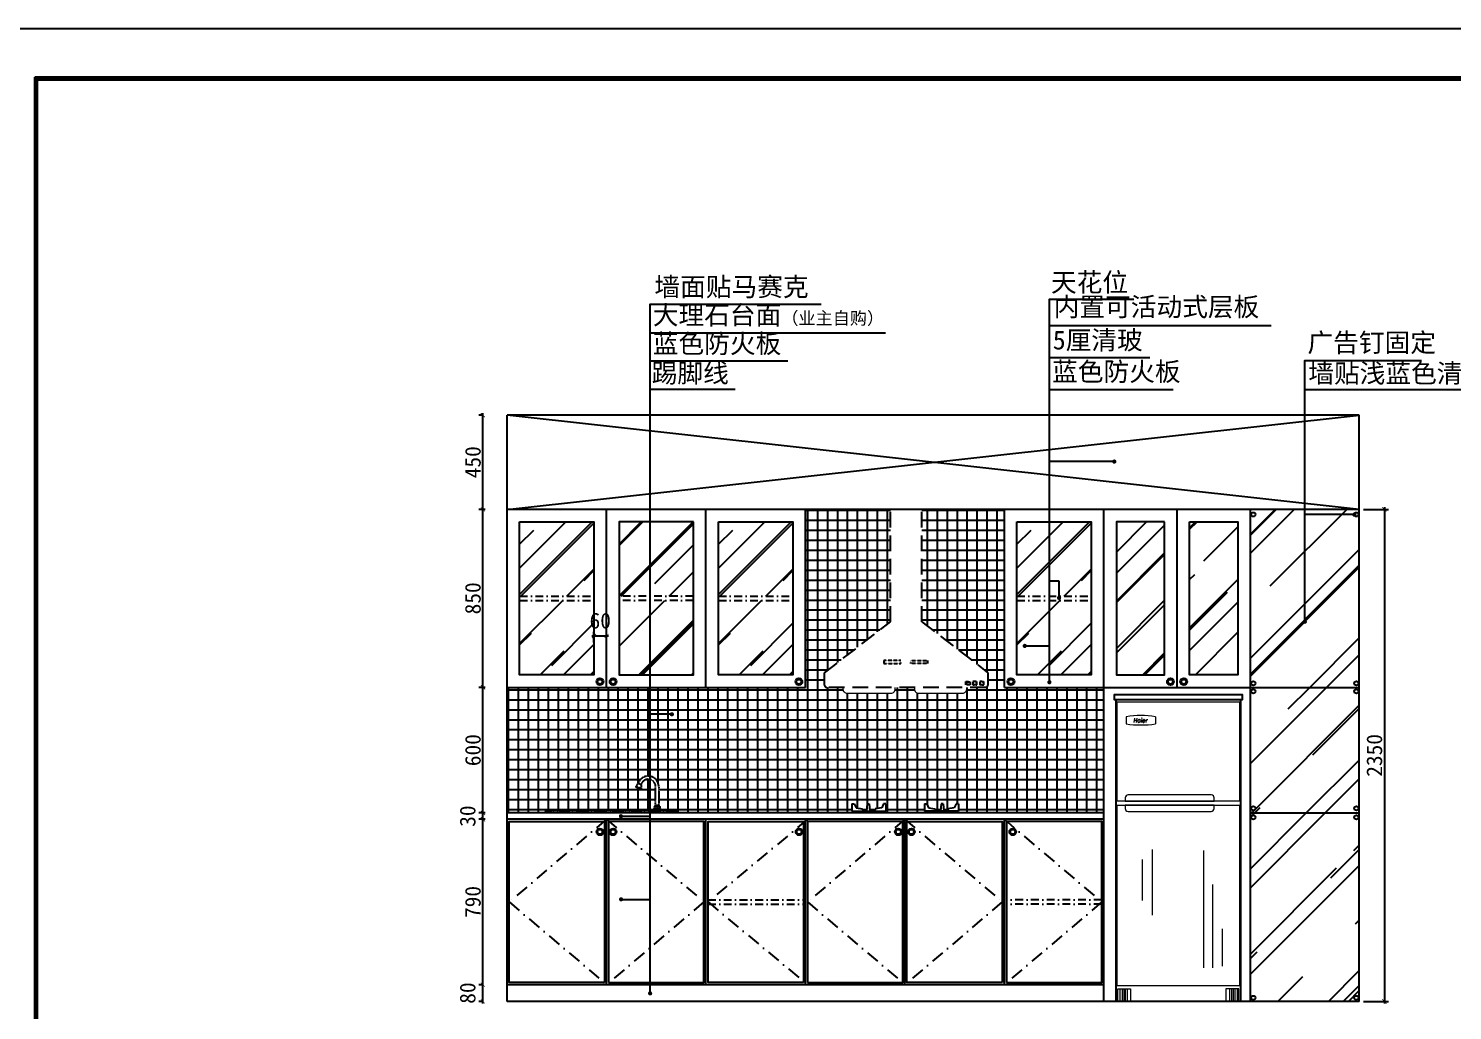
# Model space of a CAD drawing. Header units: millimetres. Extents: x 71641 to 191108, y -23091 to 29972.
# Drawn here: x 167417 to 174218, y -5828 to -1139 of the extents above; entities that cross this region are included whole.
import ezdxf

# ---------------------------------------------------------------- set-up
doc = ezdxf.new("R2010")
doc.units = ezdxf.units.MM
for name, pattern in [('DASHDOT2', [0.5, 0.25, -0.125, 0, -0.125]), ('DASHED2', [0.375, 0.25, -0.125]), ('DASHEDX2', [1.5, 1, -0.5])]:
    doc.linetypes.add(name, pattern=pattern)
for name, color, linetype in [('00', 1, 'Continuous'), ('10', 2, 'Continuous'), ('3', 5, 'Continuous'), ('JIA', 4, 'Continuous')]:
    doc.layers.add(name, color=color, linetype=linetype)
doc.layers.add('4', color=4, linetype='Continuous', lineweight=5)
doc.layers.add('8', color=8, linetype='Continuous', lineweight=0)
doc.styles.add('30', font='SimSun.ttf', dxfattribs={"height": 75})
doc.styles.add('ROMANS', font='romans')
doc.dimstyles.new('30', dxfattribs={"dimscale": 0, "dimtxt": 90, "dimasz": 20, "dimexe": 20, "dimexo": 20, "dimgap": 10, "dimtad": 1, "dimdec": 0, "dimzin": 0, "dimdsep": 46, "dimtxsty": '30', "dimblk": 'ARCHTICK', "dimcen": 20, "dimdle": 10, "dimclrd": 8, "dimclre": 8, "dimclrt": 2, "dimadec": 0, "dimazin": 0, "dimtfac": 1, "dimtdec": 0, "dimtmove": 2, "dimatfit": 3, "dimldrblk": 'DOT', "dimfxl": 0, "dimtolj": 2, "dimtzin": 0, "dimlwd": -1, "dimarcsym": 0})
pattern_1 = [(45, (-17300.33, 8972.7), (301.7366, 804.63095), [5334, -711.2, 1778, -355.6]), (45, (-17091.63, 9432.86), (-585.8719, 82.9776), [1066.8, -117.348, 2133.6, -266.7]), (45, (-17388.34, 9312.17), (1139.0557, 1475.9949), [2844.8, -497.84, 1422.4, -355.6])]
pattern_2 = [(45, (-23314.1, 9752.68), (215.52615, 574.7364), [3810, -508, 1270, -254]), (45, (-23165.02, 10081.36), (-418.47994, 59.2697), [762, -83.82, 1524, -190.5]), (45, (-23376.95, 9995.15), (813.6112, 1054.28207), [2032, -355.6, 1016, -254])]

# ---------------------------------------------------------------- blocks, each defined once
blk = doc.blocks.new('_ARCHTICK')
at = {"color": 0, "linetype": 'ByBlock', "const_width": 0.15}
blk.add_lwpolyline([(-0.5, -0.5), (0.5, 0.5)], dxfattribs=at)
blk = doc.blocks.new('DOT')
at = {"color": 0, "linetype": 'ByBlock'}
blk.add_line((-0.5, 0), (-1, 0), dxfattribs=at)
at = {"color": 0, "linetype": 'ByBlock', "const_width": 0.5}
blk.add_lwpolyline([(-0.25, 0, 1), (0.25, 0, 1)], format="xyb", close=True, dxfattribs=at)
blk = doc.blocks.new('*D505')
at = {"color": 8, "lineweight": -2}
for p, q in [((169581.9, -2985.1), (169567.2, -2985.1)), ((169598.5, -3435.1), (169567.2, -3435.1))]:
    blk.add_line(p, q, dxfattribs=at)
at = {"color": 8}
blk.add_line((169587.2, -3445.1), (169587.2, -2975.1), dxfattribs=at)
at = {"layer": 'Defpoints', "color": 0}
for p in [(169587.2, -2985.1), (169601.9, -2985.1), (169618.5, -3435.1)]:
    blk.add_point(p, dxfattribs=at)
at = {"color": 8, "xscale": 20, "yscale": 20, "zscale": 20}
for p, rotation in [((169587.2, -2985.1), 90), ((169587.2, -3435.1), 270)]:
    blk.add_blockref('_ARCHTICK', p, dxfattribs=dict(at, rotation=rotation))
at = {"color": 2, "insert": (169539.7, -3210.1), "char_height": 75, "attachment_point": 5, "rotation": 90, "style": '30'}
blk.add_mtext('\\A2;450', dxfattribs=at)
blk = doc.blocks.new('_Dot')
at = {"color": 0, "linetype": 'ByBlock', "lineweight": -2}
blk.add_line((-0.5, 0), (-1, 0), dxfattribs=at)
at = {"color": 0, "linetype": 'ByBlock', "const_width": 0.5}
blk.add_lwpolyline([(-0.25, 0, 1), (0.25, 0, 1)], format="xyb", close=True, dxfattribs=at)
blk = doc.blocks.new('*D508')
at = {"color": 8, "lineweight": -2}
for p, q in [((169598.5, -4915.1), (169567.2, -4915.1)), ((169590.4, -5705.1), (169567.2, -5705.1))]:
    blk.add_line(p, q, dxfattribs=at)
at = {"color": 8}
blk.add_line((169587.2, -5715.1), (169587.2, -4905.1), dxfattribs=at)
at = {"layer": 'Defpoints', "color": 0}
for p in [(169587.2, -4915.1), (169618.5, -4915.1), (169610.4, -5705.1)]:
    blk.add_point(p, dxfattribs=at)
at = {"color": 8, "xscale": 20, "yscale": 20, "zscale": 20}
for p, rotation in [((169587.2, -4915.1), 90), ((169587.2, -5705.1), 270)]:
    blk.add_blockref('_ARCHTICK', p, dxfattribs=dict(at, rotation=rotation))
at = {"color": 2, "insert": (169539.7, -5310.1), "char_height": 75, "attachment_point": 5, "rotation": 90, "style": '30'}
blk.add_mtext('\\A2;790', dxfattribs=at)
blk = doc.blocks.new('*D517')
at = {"color": 8, "lineweight": -2}
for p, q in [((169590.4, -5705.1), (169567.2, -5705.1)), ((169590.4, -5785.1), (169567.2, -5785.1))]:
    blk.add_line(p, q, dxfattribs=at)
at = {"color": 8}
blk.add_line((169587.2, -5795.1), (169587.2, -5695.1), dxfattribs=at)
at = {"layer": 'Defpoints', "color": 0}
for p in [(169587.2, -5705.1), (169610.4, -5705.1), (169610.4, -5785.1)]:
    blk.add_point(p, dxfattribs=at)
at = {"color": 8, "xscale": 20, "yscale": 20, "zscale": 20}
for p, rotation in [((169587.2, -5705.1), 90), ((169587.2, -5785.1), 270)]:
    blk.add_blockref('_ARCHTICK', p, dxfattribs=dict(at, rotation=rotation))
at = {"color": 2, "insert": (169514.7, -5745.1), "char_height": 75, "attachment_point": 5, "rotation": 90, "style": '30'}
blk.add_mtext('\\A2;80', dxfattribs=at)
blk = doc.blocks.new('*D522')
at = {"color": 8}
blk.add_line((169587.2, -4895.1), (169587.2, -4275.1), dxfattribs=at)
at = {"color": 8, "lineweight": -2}
for p, q in [((169598.5, -4285.1), (169567.2, -4285.1)), ((169598.5, -4885.1), (169567.2, -4885.1))]:
    blk.add_line(p, q, dxfattribs=at)
at = {"layer": 'Defpoints', "color": 0}
for p in [(169587.2, -4285.1), (169618.5, -4285.1), (169618.5, -4885.1)]:
    blk.add_point(p, dxfattribs=at)
at = {"color": 8, "xscale": 20, "yscale": 20, "zscale": 20}
for p, rotation in [((169587.2, -4285.1), 90), ((169587.2, -4885.1), 270)]:
    blk.add_blockref('_ARCHTICK', p, dxfattribs=dict(at, rotation=rotation))
at = {"color": 2, "insert": (169539.7, -4585.1), "char_height": 75, "attachment_point": 5, "rotation": 90, "style": '30'}
blk.add_mtext('\\A2;600', dxfattribs=at)
blk = doc.blocks.new('*D523')
at = {"color": 8, "lineweight": -2}
for p, q in [((169598.5, -4885.1), (169567.2, -4885.1)), ((169598.5, -4915.1), (169567.2, -4915.1))]:
    blk.add_line(p, q, dxfattribs=at)
at = {"color": 8}
blk.add_line((169587.2, -4925.1), (169587.2, -4875.1), dxfattribs=at)
at = {"layer": 'Defpoints', "color": 0}
for p in [(169587.2, -4885.1), (169618.5, -4885.1), (169618.5, -4915.1)]:
    blk.add_point(p, dxfattribs=at)
at = {"color": 8, "xscale": 20, "yscale": 20, "zscale": 20}
for p, rotation in [((169587.2, -4885.1), 90), ((169587.2, -4915.1), 270)]:
    blk.add_blockref('_ARCHTICK', p, dxfattribs=dict(at, rotation=rotation))
at = {"color": 2, "insert": (169514.7, -4900.1), "char_height": 75, "attachment_point": 5, "rotation": 90, "style": '30'}
blk.add_mtext('\\A2;30', dxfattribs=at)
blk = doc.blocks.new('3632626562456')
at = {"layer": 'JIA', "color": 2}
for p, q in [((191614.7, -14930.8), (191625.7, -14930.8)), ((191614.7, -14930.8), (191614.7, -14965.8)), ((191625.7, -14930.8), (191633.9, -14950.3)), ((191633.9, -14950.3), (191664.5, -14954.9)), ((191664.5, -14954.9), (191667.2, -14965.4)), ((191687, -14930.8), (191683.9, -14965.8)), ((191687, -14930.8), (191697, -14930.8)), ((191697, -14930.8), (191700.1, -14965.8)), ((191726.1, -14954.9), (191723.3, -14965.4)), ((191756.6, -14950.3), (191726.1, -14954.9)), ((191764.8, -14930.8), (191756.6, -14950.3)), ((191775.8, -14930.8), (191764.8, -14930.8)), ((191775.8, -14930.8), (191775.8, -14965.8)), ((191961.5, -14930.8), (191972.5, -14930.8)), ((191961.5, -14930.8), (191961.5, -14965.8)), ((191972.5, -14930.8), (191980.7, -14950.3)), ((191980.7, -14950.3), (192011.2, -14954.9)), ((192011.2, -14954.9), (192014, -14965.4)), ((192040.3, -14930.8), (192037.3, -14965.8)), ((192050.3, -14930.8), (192040.3, -14930.8)), ((192050.3, -14930.8), (192053.4, -14965.8)), ((192072.9, -14954.9), (192070.1, -14965.4)), ((192103.4, -14950.3), (192072.9, -14954.9)), ((192111.6, -14930.8), (192103.4, -14950.3)), ((192122.6, -14930.8), (192111.6, -14930.8)), ((192122.6, -14930.8), (192122.6, -14965.8)), ((191614.7, -14965.8), (191775.8, -14965.8)), ((191626.8, -14965.8), (191626.8, -14974.5)), ((191763.8, -14965.8), (191763.8, -14974.5)), ((192122.6, -14965.8), (191961.5, -14965.8)), ((191973.6, -14965.8), (191973.6, -14974.5)), ((192110.6, -14965.8), (192110.6, -14974.5))]:
    blk.add_line(p, q, dxfattribs=at)
blk = doc.blocks.new('*D524')
at = {"color": 8}
blk.add_line((170107.7, -4039.8), (170187.7, -4039.8), dxfattribs=at)
at = {"color": 8, "lineweight": -2}
for p, q in [((170117.7, -4071.1), (170117.7, -4019.8)), ((170177.7, -4071.1), (170177.7, -4019.8))]:
    blk.add_line(p, q, dxfattribs=at)
at = {"layer": 'Defpoints', "color": 0}
for p in [(170177.7, -4039.8), (170117.7, -4091.1), (170177.7, -4091.1)]:
    blk.add_point(p, dxfattribs=at)
at = {"color": 8, "xscale": 20, "yscale": 20, "zscale": 20, "rotation": 180}
blk.add_blockref('_ARCHTICK', (170117.7, -4039.8), dxfattribs=at)
at = {"color": 8, "xscale": 20, "yscale": 20, "zscale": 20}
blk.add_blockref('_ARCHTICK', (170177.7, -4039.8), dxfattribs=at)
at = {"color": 2, "insert": (170147.7, -3967.3), "char_height": 75, "attachment_point": 5, "style": '30'}
blk.add_mtext('\\A2;60', dxfattribs=at)
blk = doc.blocks.new('*D525')
at = {"color": 8, "lineweight": -2}
for p, q in [((169598.5, -3435.1), (169567.2, -3435.1)), ((169598.5, -4285.1), (169567.2, -4285.1))]:
    blk.add_line(p, q, dxfattribs=at)
at = {"color": 8}
blk.add_line((169587.2, -4295.1), (169587.2, -3425.1), dxfattribs=at)
at = {"layer": 'Defpoints', "color": 0}
for p in [(169587.2, -3435.1), (169618.5, -3435.1), (169618.5, -4285.1)]:
    blk.add_point(p, dxfattribs=at)
at = {"color": 8, "xscale": 20, "yscale": 20, "zscale": 20}
for p, rotation in [((169587.2, -3435.1), 90), ((169587.2, -4285.1), 270)]:
    blk.add_blockref('_ARCHTICK', p, dxfattribs=dict(at, rotation=rotation))
at = {"color": 2, "insert": (169539.7, -3860.1), "char_height": 75, "attachment_point": 5, "rotation": 90, "style": '30'}
blk.add_mtext('\\A2;850', dxfattribs=at)
blk = doc.blocks.new('*D579')
at = {"color": 8, "lineweight": -2}
for p, q in [((173792.7, -3435.1), (173912.7, -3435.1)), ((173792.7, -5785.1), (173912.7, -5785.1))]:
    blk.add_line(p, q, dxfattribs=at)
at = {"color": 8}
blk.add_line((173892.7, -3425.1), (173892.7, -5795.1), dxfattribs=at)
at = {"layer": 'Defpoints', "color": 0}
for p in [(173772.7, -3435.1), (173772.7, -5785.1), (173892.7, -5785.1)]:
    blk.add_point(p, dxfattribs=at)
at = {"color": 8, "xscale": 20, "yscale": 20, "zscale": 20}
for p, rotation in [((173892.7, -3435.1), 90), ((173892.7, -5785.1), 270)]:
    blk.add_blockref('_ARCHTICK', p, dxfattribs=dict(at, rotation=rotation))
at = {"color": 2, "insert": (173845.2, -4610.1), "char_height": 75, "attachment_point": 5, "rotation": 90, "style": '30'}
blk.add_mtext('\\A2;2350', dxfattribs=at)

msp = doc.modelspace()

# ---------------------------------------------------------------- hatches: boundary and pattern name
h = msp.add_hatch()
h.set_pattern_fill('NET', color=155, scale=15, style=0)
h.set_pattern_definition([(0, (-23314.09, 9752.684), (0, 47.625), []), (90, (-23314.09, 9752.684), (-47.625, 3e-15), [])])
h.paths.add_polyline_path([(172552.7, -4285.1), (172077.7, -4285.1), (172077.7, -3435.1), (171684.3, -3435.1), (171684.3, -3971.9), (171999.3, -4215.1), (171999.3, -4275.1, -0.414214), (171989.3, -4285.1), (171898, -4285.1), (171898, -4293.1, -0.414214), (171878, -4313.1), (171668, -4313.1, -0.414214), (171648, -4293.1), (171648, -4285.1), (171556.8, -4285.1), (171556.8, -4293.1, -0.414214), (171536.8, -4313.1), (171326.8, -4313.1, -0.414214), (171306.8, -4293.1), (171306.8, -4285.1), (171229.3, -4285.1, -0.414214), (171219.3, -4275.1), (171219.3, -4215.1), (171534.3, -3971.9), (171534.3, -3435.1), (171127.7, -3435.1), (171127.7, -4285.1), (169702.7, -4285.1), (169702.7, -4885.1), (169881.9, -4885.1, -0.414214), (169891.9, -4875.1), (169896.9, -4875.1), (170400.2, -4875.1), (170400.2, -4873.1), (170404.7, -4873.1, -0.554842), (170404.7, -4870.1), (170404.2, -4870.1, 0.067547), (170407.2, -4854.3, -0.414214), (170409.2, -4852.3), (170410.2, -4852.3), (170410.2, -4850.1), (170412.2, -4850.1), (170412.2, -4758.9, 0.856149), (170342.9, -4749.5, -0.414214), (170344.3, -4752, 0.075668), (170342.7, -4770.3), (170317.4, -4762.8, 0.075668), (170326.1, -4746.6, -0.414214), (170328.6, -4745.2, -0.872091), (170427.2, -4760.5), (170427.2, -4850.1), (170429.2, -4850.1), (170429.2, -4852.3), (170432.1, -4852.3, 0.007494), (170432.2, -4854.1, -0.025398), (170432.2, -4854.3, 0.000908), (170432.2, -4854.5, 0.003108), (170433.1, -4862.3, 0.033737), (170435.2, -4870.1), (170434.7, -4870.1, -0.554842), (170434.7, -4873.1), (170439.2, -4873.1), (170439.2, -4875.1), (170512.7, -4875.1, -0.414214), (170522.7, -4885.1), (171362.1, -4885.1), (171362.1, -4876.4), (171350, -4876.4), (171350, -4841.4), (171361, -4841.4), (171369.2, -4860.9), (171399.8, -4865.5), (171402.6, -4876.4), (171419.2, -4876.4), (171422.3, -4841.4), (171432.3, -4841.4), (171435.4, -4876.4), (171458.5, -4876.4), (171461.4, -4865.5), (171491.9, -4860.9), (171500.2, -4841.4), (171511.2, -4841.4), (171511.2, -4876.4), (171499.1, -4876.4), (171499.1, -4885.1), (171708.9, -4885.1), (171708.9, -4876.4), (171696.8, -4876.4), (171696.8, -4841.4), (171707.8, -4841.4), (171716, -4860.9), (171746.5, -4865.5), (171749.4, -4876.4), (171772.6, -4876.4), (171775.7, -4841.4), (171785.7, -4841.4), (171788.8, -4876.4), (171805.3, -4876.4), (171808.2, -4865.5), (171838.7, -4860.9), (171846.9, -4841.4), (171857.9, -4841.4), (171857.9, -4876.4), (171845.9, -4876.4), (171845.9, -4885.1), (172552.7, -4885.1)])
h = msp.add_hatch()
h.set_pattern_fill('AR-RROOF', color=155, scale=14, angle=45, style=0)
h.set_pattern_definition(pattern_1)
h.paths.add_polyline_path([(173772.7, -4285.1), (173772.7, -3435.1), (173252.7, -3435.1), (173252.7, -3859.8), (173253.1, -3860.1), (173252.7, -3860.5), (173252.7, -4035.1), (173252.7, -4285.1)])
h.paths.add_polyline_path([(173768.9, -4265.9, -1), (173748.9, -4265.9, -1)], flags=16)
h.paths.add_polyline_path([(173256.6, -4265.9, -1), (173276.6, -4265.9, -1)], flags=16)
h.paths.add_polyline_path([(173748.9, -3459.4, -1), (173768.9, -3459.4, -1)], flags=16)
h.paths.add_polyline_path([(173256.6, -3459.4, -1), (173276.6, -3459.4, -1)], flags=16)
h = msp.add_hatch()
h.set_pattern_fill('AR-RROOF', color=140, scale=10, angle=45, style=0)
h.set_pattern_definition(pattern_2)
h.paths.add_polyline_path([(170117.7, -3495.1), (169762.7, -3495.1), (169762.7, -3850.1), (170117.7, -3850.1)])
h.paths.add_polyline_path([(170117.7, -3870.1), (169762.7, -3870.1), (169762.7, -4225.1), (170117.7, -4225.1)])
h = msp.add_hatch()
h.set_pattern_fill('AR-RROOF', color=140, scale=10, angle=45, style=0)
h.set_pattern_definition(pattern_2)
h.paths.add_polyline_path([(170592.7, -3850.1), (170592.7, -3495.1), (170237.7, -3495.1), (170237.7, -3850.1)])
h.paths.add_polyline_path([(170237.7, -4225.1), (170592.7, -4225.1), (170592.7, -3870.1), (170237.7, -3870.1)])
h = msp.add_hatch()
h.set_pattern_fill('AR-RROOF', color=140, scale=10, angle=45, style=0)
h.set_pattern_definition([(45, (-22364.1, 9752.68), (215.52615, 574.7364), [3810, -508, 1270, -254]), (45, (-22215.02, 10081.36), (-418.47994, 59.2697), [762, -83.82, 1524, -190.5]), (45, (-22426.95, 9995.15), (813.6112, 1054.28207), [2032, -355.6, 1016, -254])])
h.paths.add_polyline_path([(171067.7, -3850.1), (171067.7, -3495.1), (170712.7, -3495.1), (170712.7, -3850.1)])
h.paths.add_polyline_path([(171067.7, -3870.1), (170712.7, -3870.1), (170712.7, -4225.1), (171067.7, -4225.1)])
h = msp.add_hatch()
h.set_pattern_fill('AR-RROOF', color=140, scale=10, angle=45, style=0)
h.set_pattern_definition([(45, (-20939.1, 9752.68), (215.52615, 574.7364), [3810, -508, 1270, -254]), (45, (-20790.02, 10081.36), (-418.47994, 59.2697), [762, -83.82, 1524, -190.5]), (45, (-21001.95, 9995.15), (813.6112, 1054.28207), [2032, -355.6, 1016, -254])])
h.paths.add_polyline_path([(172492.7, -3850.1), (172492.7, -3495.1), (172137.7, -3495.1), (172137.7, -3850.1)])
h.paths.add_polyline_path([(172492.7, -3870.1), (172137.7, -3870.1), (172137.7, -4225.1), (172492.7, -4225.1)])
h = msp.add_hatch()
h.set_pattern_fill('AR-RROOF', color=140, scale=10, angle=45, style=0)
h.set_pattern_definition(pattern_2)
h.paths.add_polyline_path([(172612.7, -4225.1), (172842.7, -4225.1), (172842.7, -3495.1), (172612.7, -3495.1)])
h = msp.add_hatch()
h.set_pattern_fill('AR-RROOF', color=140, scale=10, angle=45, style=0)
h.set_pattern_definition(pattern_2)
h.paths.add_polyline_path([(173192.7, -3495.1), (172962.7, -3495.1), (172962.7, -4225.1), (173192.7, -4225.1)])
h = msp.add_hatch()
h.set_pattern_fill('AR-RROOF', color=155, scale=14, angle=45, style=0)
h.set_pattern_definition(pattern_1)
h.paths.add_polyline_path([(173252.7, -4285.1), (173252.7, -4885.1), (173772.7, -4885.1), (173772.7, -4285.1)])
h.paths.add_polyline_path([(173748.9, -4304.3, -1), (173768.9, -4304.3, -1)], flags=16)
h.paths.add_polyline_path([(173276.6, -4863, -1), (173256.6, -4863, -1)], flags=16)
h.paths.add_polyline_path([(173768.9, -4863, -1), (173748.9, -4863, -1)], flags=16)
h = msp.add_hatch()
h.set_pattern_fill('AR-RROOF', color=155, scale=14, angle=45, style=0)
h.set_pattern_definition(pattern_1)
h.paths.add_polyline_path([(173772.7, -4885.1), (173252.7, -4885.1), (173252.7, -5785.1), (173772.7, -5785.1)])
h.paths.add_polyline_path([(173748.9, -4906.1, -1), (173768.9, -4906.1, -1)], flags=16)
h.paths.add_polyline_path([(173256.6, -4906.1, -1), (173276.6, -4906.1, -1)], flags=16)
h.paths.add_polyline_path([(173768.9, -5767.8, -1), (173748.9, -5767.8, -1)], flags=16)
h.paths.add_polyline_path([(173276.6, -5767.8, -1), (173256.6, -5767.8, -1)], flags=16)

# ---------------------------------------------------------------- linework, layer by layer
at = {"color": 3, "lineweight": -2}
msp.add_line((178928.5, -1371.3), (167447, -1371.3), dxfattribs=at)
at = {"color": 8}
for p, q in [((170385.8, -2726.3), (171043.4, -2726.3)), ((170385.8, -2860.7), (170792.1, -2860.7))]:
    msp.add_line(p, q, dxfattribs=at)
for p, q in [((169702.7, -5785.1), (169702.7, -2985.1)), ((173772.7, -2985.1), (169702.7, -2985.1)), ((173772.7, -5785.1), (173772.7, -2985.1)), ((173252.7, -5785.1), (173252.7, -3435.1)), ((172552.7, -4285.1), (173252.7, -4285.1)), ((173772.7, -5785.1), (169702.7, -5785.1)), ((170730.4, -5785.1), (169703.6, -5785.1))]:
    msp.add_line(p, q)
at = {"color": 150}
for p, q in [((169702.7, -3435.1), (173772.7, -2985.1)), ((173772.7, -3435.1), (169702.7, -2985.1))]:
    msp.add_line(p, q, dxfattribs=at)
at = {"color": 1}
for p, q in [((173772.7, -3435.1), (169702.7, -3435.1)), ((172552.7, -5705.1), (169702.7, -5705.1))]:
    msp.add_line(p, q, dxfattribs=at)
at = {"color": 4}
for p, q in [((170177.7, -4285.1), (170177.7, -3435.1)), ((170652.7, -4285.1), (170652.7, -3435.1)), ((171127.7, -4285.1), (171127.7, -3435.1)), ((172077.7, -4285.1), (172077.7, -3435.1)), ((172552.7, -5785.1), (172552.7, -3435.1)), ((172902.7, -4285.1), (172902.7, -3435.1)), ((169702.7, -4285.1), (171127.7, -4285.1)), ((172077.7, -4285.1), (172552.7, -4285.1)), ((172552.7, -4885.1), (169702.7, -4885.1)), ((172552.7, -4885.1), (169702.7, -4885.1)), ((172552.7, -4915.1), (169702.7, -4915.1)), ((170177.7, -5705.1), (170177.7, -4915.1)), ((170652.7, -5705.1), (170652.7, -4915.1)), ((171127.7, -5705.1), (171127.7, -4915.1)), ((171127.7, -5705.1), (171127.7, -4915.1)), ((171602.7, -5705.1), (171602.7, -4915.1)), ((172077.7, -5705.1), (172077.7, -4915.1)), ((172077.7, -5705.1), (172077.7, -4915.1))]:
    msp.add_line(p, q, dxfattribs=at)
at = {"color": 2, "linetype": 'DASHDOT2', "ltscale": 150}
for p, q in [((169762.7, -3850.1), (170117.7, -3850.1)), ((169762.7, -3870.1), (170117.7, -3870.1)), ((170592.7, -3850.1), (170237.7, -3850.1)), ((170592.7, -3870.1), (170237.7, -3870.1)), ((170712.7, -3850.1), (171067.7, -3850.1)), ((170712.7, -3870.1), (171067.7, -3870.1)), ((172137.7, -3850.1), (172492.7, -3850.1)), ((172137.7, -3870.1), (172492.7, -3870.1))]:
    msp.add_line(p, q, dxfattribs=at)
at = {"color": 3}
for p, q in [((173252.7, -4285.1), (173772.7, -4285.1)), ((173252.7, -4885.1), (173772.7, -4885.1))]:
    msp.add_line(p, q, dxfattribs=at)
at = {"color": 3, "linetype": 'DASHDOT2', "ltscale": 150}
for p, q in [((170662.7, -5300.1), (171117.7, -5300.1)), ((172542.7, -5300.1), (172087.7, -5300.1)), ((170662.7, -5320.1), (171117.7, -5320.1)), ((172542.7, -5320.1), (172087.7, -5320.1))]:
    msp.add_line(p, q, dxfattribs=at)
at = {"color": 3, "lineweight": -2}
for points in [[(167447, -1371.3), (178928.5, -1371.3), (178928.5, -9390.9), (167447, -9390.9)], [(167453.5, -1377.8), (178922, -1377.8), (178922, -9384.4), (167453.5, -9384.4)], [(167460, -1384.3), (178915.5, -1384.3), (178915.5, -9377.9), (167460, -9377.9)]]:
    msp.add_lwpolyline(points, close=True, dxfattribs=at)
at = {"color": 8}
for points in [[(172292.8, -2583.8), (172292.8, -2431.2), (172695.5, -2431.2)], [(170385.8, -2591.7), (170385.8, -2454.6), (171203.2, -2454.6)], [(172292.8, -2709.7), (172292.8, -2557), (173351.7, -2557)], [(170385.8, -2728.8), (170385.8, -2591.7), (171510.2, -2591.7)], [(172292.8, -2862.3), (172292.8, -2709.7), (172771.9, -2709.7)], [(173512.7, -2863.4), (173512.7, -2723.5), (174070.7, -2723.5)]]:
    msp.add_lwpolyline(points, dxfattribs=at)
at = {"color": 3}
for points in [[(169762.7, -3495.1), (170117.7, -3495.1), (170117.7, -4225.1), (169762.7, -4225.1)], [(170592.7, -3495.1), (170237.7, -3495.1), (170237.7, -4225.1), (170592.7, -4225.1)], [(170712.7, -3495.1), (171067.7, -3495.1), (171067.7, -4225.1), (170712.7, -4225.1)], [(172137.7, -3495.1), (172492.7, -3495.1), (172492.7, -4225.1), (172137.7, -4225.1)], [(172842.7, -3495.1), (172612.7, -3495.1), (172612.7, -4225.1), (172842.7, -4225.1)], [(172962.7, -3495.1), (173192.7, -3495.1), (173192.7, -4225.1), (172962.7, -4225.1)]]:
    msp.add_lwpolyline(points, close=True, dxfattribs=at)
at = {"color": 2, "linetype": 'DASHDOT2', "ltscale": 250}
for points in [[(170177.7, -4915.1), (169712.7, -5310.1), (170177.7, -5705.1)], [(170177.7, -4915.1), (170642.7, -5310.1), (170177.7, -5705.1)], [(171137.7, -4915.1), (170662.7, -5310.1), (171137.7, -5705.1)], [(171602.7, -4915.1), (171137.7, -5310.1), (171602.7, -5705.1)], [(171602.7, -4915.1), (172067.7, -5310.1), (171602.7, -5705.1)], [(172077.7, -4915.1), (172542.7, -5310.1), (172077.7, -5705.1)]]:
    msp.add_lwpolyline(points, dxfattribs=at)
at = {"color": 155}
for points in [[(170167.7, -5695.1), (169712.7, -5695.1), (169712.7, -4925.1), (170167.7, -4925.1)], [(170187.7, -5695.1), (170642.7, -5695.1), (170642.7, -4925.1), (170187.7, -4925.1)], [(171117.7, -5695.1), (170662.7, -5695.1), (170662.7, -4925.1), (171117.7, -4925.1)], [(171137.7, -5695.1), (171592.7, -5695.1), (171592.7, -4925.1), (171137.7, -4925.1)], [(172067.7, -5695.1), (171612.7, -5695.1), (171612.7, -4925.1), (172067.7, -4925.1)], [(172087.7, -5695.1), (172542.7, -5695.1), (172542.7, -4925.1), (172087.7, -4925.1)]]:
    msp.add_lwpolyline(points, close=True, dxfattribs=at)
at = {"color": 4}
for centre in [(173266.6, -3459.4), (173758.9, -3459.4), (173266.6, -4265.9), (173758.9, -4265.9), (173266.6, -4304.3), (173758.9, -4304.3), (173266.6, -4863), (173266.6, -4906.1), (173758.9, -4863), (173758.9, -4906.1), (173266.6, -5767.8), (173758.9, -5767.8)]:
    msp.add_circle(centre, 10, dxfattribs=at)
at = {"color": 3}
for centre in [(170146.2, -4258.4), (170209.2, -4258.4), (171096.2, -4258.4), (172109.2, -4258.4), (172871, -4258.4), (172934.5, -4258.4), (170146.2, -4975.3), (170208.9, -4975.3), (171097.4, -4975.3), (171571.2, -4975.3), (171633.9, -4975.3), (172118, -4975.3)]:
    msp.add_circle(centre, 16.4, dxfattribs=at)
at = {"color": 43, "true_color": 0xbcb757}
for centre in [(170146.2, -4258.4), (170209.2, -4258.4), (171096.2, -4258.4), (172109.2, -4258.4), (172871, -4258.4), (172934.5, -4258.4), (170146.2, -4975.3), (170208.9, -4975.3), (171097.4, -4975.3), (171571.2, -4975.3), (171633.9, -4975.3), (172118, -4975.3)]:
    msp.add_circle(centre, 11.4, dxfattribs=at)
at = {"layer": '00', "color": 8, "lineweight": -2}
msp.add_lwpolyline([(167214.4, -1138.7), (179161.1, -1138.7), (179161.1, -9623.5), (167214.4, -9623.5)], close=True, dxfattribs=at)
at = {"layer": '10', "ltscale": 5, "elevation": 0}
msp.add_lwpolyline([(173206.6, -4344), (172604.3, -4344), (172604.3, -4319.7), (173213, -4319.7), (173213, -4344), (173206.6, -4344)], dxfattribs=at)
at = {"layer": '10', "ltscale": 5, "extrusion": (-5.54678e-14, 6.57118e-08, 1), "elevation": 0}
for points in [[(172611.3, -5785.1), (172611.3, -4344)], [(173206.6, -5785.1), (173206.6, -4344)]]:
    msp.add_lwpolyline(points, dxfattribs=at)
at = {"layer": '3', "linetype": 'DASHED2', "ltscale": 300}
for p, q in [((171534.3, -3971.9), (171534.3, -3435.1)), ((171684.3, -3971.9), (171684.3, -3435.1))]:
    msp.add_line(p, q, dxfattribs=at)
at = {"layer": '3', "linetype": 'DASHED2'}
for p, q in [((170342.9, -4749.5), (170328.6, -4745.2)), ((170318.6, -4761.1), (170319.6, -4761.4)), ((170319.6, -4761.4), (170319, -4763.3)), ((170341.1, -4769.8), (170319, -4763.3)), ((170341.6, -4767.9), (170319.6, -4761.4)), ((170341.6, -4767.9), (170341.1, -4769.8)), ((170342.6, -4768.2), (170341.6, -4767.9)), ((169891.9, -4875.1), (169896.9, -4875.1)), ((169896.9, -4875.1), (170512.7, -4875.1)), ((170434.7, -4870.1), (170404.7, -4870.1)), ((170404.7, -4873.1), (170434.7, -4873.1)), ((170411.8, -4852.3), (170409.9, -4870.1)), ((170429.2, -4852.3), (170410.2, -4852.3)), ((170428.2, -4851.1), (170411.2, -4851.1)), ((170427.2, -4850.1), (170412.2, -4850.1)), ((170419.7, -4852.3), (170419.7, -4870.1)), ((170427.5, -4852.3), (170429.4, -4870.1))]:
    msp.add_line(p, q, dxfattribs=at)
at = {"layer": '3', "linetype": 'DASHED2', "ltscale": 300}
msp.add_lwpolyline([(171684.3, -3971.9), (171999.3, -4215.1), (171999.3, -4275.1, -0.414214), (171989.3, -4285.1), (171229.3, -4285.1, -0.414214), (171219.3, -4275.1), (171219.3, -4215.1), (171534.3, -3971.9)], format="xyb", dxfattribs=at)
at = {"layer": '3', "linetype": 'DASHEDX2'}
for points in [[(171583, -4171.2), (171583, -4156.2), (171502.6, -4156.2), (171502.6, -4171.2)], [(171630.6, -4171.2), (171630.6, -4156.2), (171711.1, -4156.2), (171711.1, -4171.2)], [(171913.7, -4273.9), (171894.2, -4273.9), (171894.2, -4256.6), (171913.7, -4256.6)], [(171911.7, -4271.9), (171896.2, -4271.9), (171896.2, -4258.6), (171911.7, -4258.6)], [(171927.3, -4273.9), (171946.8, -4273.9), (171946.8, -4256.6), (171927.3, -4256.6)], [(171929.3, -4271.9), (171944.8, -4271.9), (171944.8, -4258.6), (171929.3, -4258.6)], [(171960.4, -4273.9), (171979.9, -4273.9), (171979.9, -4256.6), (171960.4, -4256.6)], [(171962.4, -4271.9), (171977.9, -4271.9), (171977.9, -4258.6), (171962.4, -4258.6)]]:
    msp.add_lwpolyline(points, close=True, dxfattribs=at)
at = {"layer": '3', "linetype": 'DASHED2'}
for points in [[(170328.6, -4745.2, -0.857545), (170427.2, -4758.8), (170427.2, -4850.1), (170428.2, -4850.1), (170428.2, -4851.1), (170429.2, -4851.1), (170429.2, -4852.3), (170430.2, -4852.3, -0.414214), (170432.2, -4854.3, 0.001816), (170432.2, -4854.7)], [(170433.1, -4862.3, 0.033737), (170435.2, -4870.1), (170434.7, -4870.1, -0.554842), (170434.7, -4873.1), (170439.2, -4873.1), (170439.2, -4875.1), (170400.2, -4875.1), (170400.2, -4873.1), (170404.7, -4873.1, -0.554842), (170404.7, -4870.1), (170404.2, -4870.1, 0.067547), (170407.2, -4854.3, -0.414214), (170409.2, -4852.3), (170410.2, -4852.3), (170410.2, -4851.1), (170411.2, -4851.1), (170411.2, -4850.1), (170412.2, -4850.1), (170412.2, -4758.9, 0.856149), (170342.9, -4749.5)]]:
    msp.add_lwpolyline(points, format="xyb", dxfattribs=at)
for centre, radius, start, end in [((170268.5, -4726.2), 61.1, 325.1319, 340.4526), ((170328, -4747.2), 2, 73.4119, 163.4119), ((170403.6, -4766.4), 61.1, 166.37121, 181.69191), ((170342.4, -4751.4), 2, 343.4119, 73.4119), ((169891.9, -4885.1), 10, 90, 180), ((171061, -4781.5), 633, 186.61883, 187.33102), ((170512.7, -4885.1), 10, 0, 90)]:
    msp.add_arc(centre, radius, start, end, dxfattribs=at)
at = {"layer": '4'}
for points in [[(171306.8, -4285.1), (171306.8, -4293.1, 0.414214), (171326.8, -4313.1), (171536.8, -4313.1, 0.414214), (171556.8, -4293.1), (171556.8, -4285.1)], [(171648, -4285.1), (171648, -4293.1, 0.414214), (171668, -4313.1), (171878, -4313.1, 0.414214), (171898, -4293.1), (171898, -4285.1)]]:
    msp.add_lwpolyline(points, format="xyb", dxfattribs=at)
at = {"layer": '8'}
for p, q in [((172783.8, -5059), (172783.8, -5373.6)), ((173029.5, -5064.5), (173029.5, -5624.1)), ((172736.3, -5106.5), (172736.3, -5302.4)), ((173071.7, -5226.4), (173071.7, -5624.1)), ((173117.5, -5437.6), (173117.5, -5617.1)), ((172628.9, -5724.2), (172628.9, -5785.1)), ((172640.1, -5724.2), (172640.1, -5785.1)), ((172648, -5724.2), (172648, -5785.1)), ((172655.2, -5724.2), (172655.2, -5785.1)), ((172664.8, -5724.2), (172664.8, -5785.1)), ((173153.2, -5724.2), (173153.2, -5785.1)), ((173162.7, -5724.2), (173162.7, -5785.1)), ((173169.9, -5724.2), (173169.9, -5785.1)), ((173177.9, -5724.2), (173177.9, -5785.1)), ((173189, -5724.2), (173189, -5785.1))]:
    msp.add_line(p, q, dxfattribs=at)
at = {"layer": '8', "extrusion": (-5.54678e-14, 6.57118e-08, 1), "elevation": 0}
for points in [[(172617.2, -4354.6), (173201.2, -4354.6), (173201.2, -4828.5), (172617.2, -4828.5)], [(172617.2, -4848.5), (173200.7, -4848.5), (173200.7, -5710.5), (172617.2, -5710.5)]]:
    msp.add_lwpolyline(points, close=True, dxfattribs=at)
at = {"layer": '8'}
for points in [[(172660, -4425.2), (172660, -4459.5)], [(172800.3, -4425.2), (172800.3, -4459.5)]]:
    msp.add_lwpolyline(points, dxfattribs=at)
at = {"layer": '8', "extrusion": (-5.54678e-14, 6.57118e-08, 1), "elevation": 0}
for points in [[(172655.1, -4828.5), (173080, -4828.5), (173080, -4812.9, 0.414214), (173066.2, -4799.1), (172669, -4799.1, 0.414214), (172655.1, -4812.9)], [(172668.4, -4877.8), (173065.6, -4877.8, 0.414214), (173079.4, -4864), (173079.4, -4848.5), (172654.6, -4848.5), (172654.6, -4864, 0.414214)]]:
    msp.add_lwpolyline(points, format="xyb", close=True, dxfattribs=at)
for points in [[(172619.7, -5785.1), (172619.7, -5724.2), (172680.6, -5724.2), (172680.6, -5785.1)], [(173197, -5785.1), (173197, -5724.2), (173136.1, -5724.2), (173136.1, -5785.1)]]:
    msp.add_lwpolyline(points, dxfattribs=at)
at = {"layer": '8'}
for centre, start, end in [((172730.1, -4872.5), 81.08878, 98.91122), ((172730.1, -4012.1), 261.08878, 278.91122)]:
    msp.add_arc(centre, 452.8, start, end, dxfattribs=at)

# ---------------------------------------------------------------- block references
msp.add_blockref('3632626562456', (-20264.7, 10089.4))

# ---------------------------------------------------------------- texts
at = {"color": 2, "char_height": 90, "attachment_point": 1, "style": '30'}
for s, insert in [('天花位', (172300.4, -2305.8)), ('墙面贴马赛克{\\H0.6667x;}', (170406.3, -2327.2)), ('内置可活动式层板', (172313.2, -2422.9)), ('大理石台面{\\H0.6667x;（业主自购）}', (170398.6, -2462.2)), ('5厘清玻', (172309.2, -2581.6)), ('广告钉固定', (173525.5, -2593.7)), ('蓝色防火板', (170398.6, -2598.8)), ('蓝色防火板', (172305.6, -2732)), ('踢脚线', (170393.5, -2739.3)), ('墙贴浅蓝色清玻', (173529.2, -2740.1))]:
    msp.add_mtext(s, dxfattribs=dict(at, insert=insert))
at = {"layer": '8', "style": 'ROMANS', "oblique": 10}
msp.add_text('Haier', height=20, dxfattribs=at).set_placement((172692.2, -4452.8))

# ---------------------------------------------------------------- dimensions: what is measured, and where the dimension line sits
for base, p1, p2, picture, middle in [((169587.2, -2985.1), (169618.5, -3435.1), (169601.9, -2985.1), '*D505', (169539.7, -3210.1)), ((169587.2, -3435.1), (169618.5, -4285.1), (169618.5, -3435.1), '*D525', (169539.7, -3860.1)), ((169587.2, -4285.1), (169618.5, -4885.1), (169618.5, -4285.1), '*D522', (169539.7, -4585.1)), ((169587.2, -4885.1), (169618.5, -4915.1), (169618.5, -4885.1), '*D523', (169514.7, -4900.1)), ((169587.2, -4915.1), (169610.4, -5705.1), (169618.5, -4915.1), '*D508', (169539.7, -5310.1))]:
    dim = msp.add_linear_dim(base=base, p1=p1, p2=p2, angle=270, dimstyle='30', override={"dimscale": 1, "dimtxt": 75, "dimldrblk": 'DOT'})
    dim.commit()
    dim.dimension.update_dxf_attribs({"geometry": picture, "text_midpoint": middle})
at = {"color": 3}
dim = msp.add_aligned_dim(p1=(173772.7, -3435.1), p2=(173772.7, -5785.1), distance=120, dimstyle='30', override={"dimscale": 1, "dimtxt": 75, "dimldrblk": 'DOT'}, dxfattribs=at)
dim.commit()
dim.dimension.update_dxf_attribs({"geometry": '*D579', "text_midpoint": (173845.2, -4610.1)})
for p1, p2, distance, picture, middle in [((170117.7, -4091.1), (170177.7, -4091.1), 51.3, '*D524', (170147.7, -3967.3)), ((169610.4, -5785.1), (169610.4, -5705.1), 23.2, '*D517', (169514.7, -5745.1))]:
    dim = msp.add_aligned_dim(p1=p1, p2=p2, distance=distance, dimstyle='30', override={"dimscale": 1, "dimtxt": 75, "dimldrblk": 'DOT'})
    dim.commit()
    dim.dimension.update_dxf_attribs({"geometry": picture, "text_midpoint": middle})

# ---------------------------------------------------------------- leaders
at = {"color": 4}
for points in [[(170385.8, -5746.6), (170385.8, -2636)], [(170247.3, -5297.6), (170385.8, -5297.6)]]:
    msp.add_leader(points, dimstyle='30', override={"dimscale": 1, "dimtxt": 75, "dimtad": 0, "dimldrblk": 'DOT'}, dxfattribs=at)
for points in [[(172292.8, -4260.9), (172292.8, -2862.3), (172883.8, -2862.3)], [(173512.7, -3971.9), (173512.7, -2863.4), (174410.2, -2863.4)], [(172602.8, -3207), (172292.8, -3207)], [(173749.5, -3460.5), (173512.7, -3460.5)], [(172339.1, -3857.7), (172339.1, -3778.4), (172292.8, -3778.4)], [(172175.2, -4087.2), (172292.8, -4087.2)], [(170489.7, -4413.8), (170385.8, -4413.8)], [(170246.5, -4900.6), (170385.8, -4900.6)]]:
    msp.add_leader(points, dimstyle='30', override={"dimscale": 1, "dimtxt": 75, "dimtad": 0, "dimldrblk": 'DOT'})

doc.saveas('drawing.dxf')
